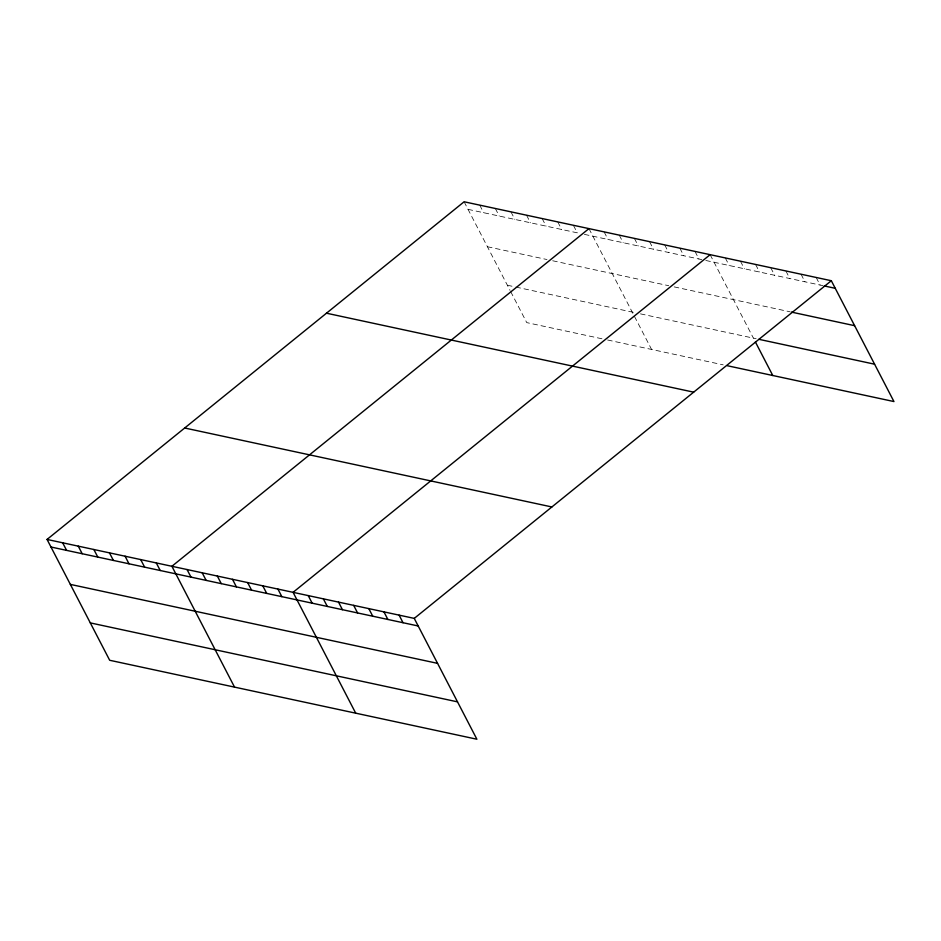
<?xml version="1.0" encoding="UTF-8"?>
<svg xmlns="http://www.w3.org/2000/svg" width="941" height="941" viewBox="0 0 941 941"><rect width="100%" height="100%" fill="white"/><g stroke="black" fill="none" stroke-linecap="round" stroke-linejoin="round"><path stroke-width="0.71" stroke-dasharray="4.71 3.53" d="M468.042 209.349L577.292 232.839L573.363 225.264M584.385 234.368L704.433 260.175M705.809 260.481L822.857 285.641M487.414 246.73L547.003 259.54M552.685 260.763L668.722 285.711M674.227 286.899L789.899 311.765M507.375 285.229L514.468 286.758M515.891 287.064L634.975 312.671M640.492 313.859L756.152 338.725M601.946 338.772L526.748 322.61L510.716 291.675M607.615 339.995L723.206 364.849M816.165 277.466L820.093 285.052M801.026 274.207L804.955 281.794M785.876 270.961L789.805 278.536M770.726 267.703L774.655 275.278M755.576 264.445L759.505 272.02M740.438 261.186L744.366 268.761M725.288 257.928L729.216 265.515M710.137 254.67L753.4 338.137M694.987 251.412L698.928 258.998M679.849 248.153L683.778 255.74M664.699 244.895L668.628 252.482M649.549 241.649L653.477 249.224M634.399 238.391L638.339 245.966M619.26 235.132L623.189 242.707M604.11 231.874L608.039 239.449M588.96 228.616L651.595 349.452M557.754 221.9L561.683 229.486M542.145 218.547L546.074 226.134M526.537 215.195L530.465 222.77M510.928 211.843L514.868 219.418M495.331 208.479L499.259 216.065M479.722 205.126L483.65 212.701M464.113 201.774L510.046 290.381"/><path stroke-width="1.41" d="M47.05 539.44L414.252 618.39L476.887 739.226L109.685 660.276L47.05 539.44L464.113 201.774L831.315 280.724L893.95 401.56L727.334 365.731M588.96 228.616L171.897 566.282L234.532 687.118M710.137 254.67L293.074 592.336L355.71 713.172M414.252 618.39L831.315 280.724M824.234 285.935L835.243 288.311M791.275 312.059L854.616 325.68M758.905 339.313L874.577 364.191M326.48 313.2L693.682 392.162M184.683 428.002L551.885 506.964M50.979 547.015L418.18 625.977M70.352 584.396L437.553 663.346M90.312 622.895L457.514 701.857M755.411 341.995L772.773 375.506M399.102 615.143L403.03 622.719M383.952 611.885L387.88 619.46M368.813 608.627L372.742 616.202M353.663 605.369L357.592 612.944M338.513 602.111L342.442 609.697M323.363 598.852L327.303 606.439M308.225 595.594L312.153 603.181M277.924 589.078L281.853 596.665M262.774 585.831L266.715 593.406M247.636 582.573L251.565 590.148M232.486 579.315L236.414 586.89M217.336 576.057L221.264 583.632M202.197 572.798L206.126 580.374M187.047 569.54L190.976 577.127M156.288 562.93L160.217 570.505M140.691 559.577L144.62 567.152M125.082 556.213L129.011 563.8M109.474 552.861L113.402 560.448M93.865 549.509L97.793 557.084M78.268 546.145L82.196 553.731M62.659 542.792L66.588 550.379"/></g></svg>
